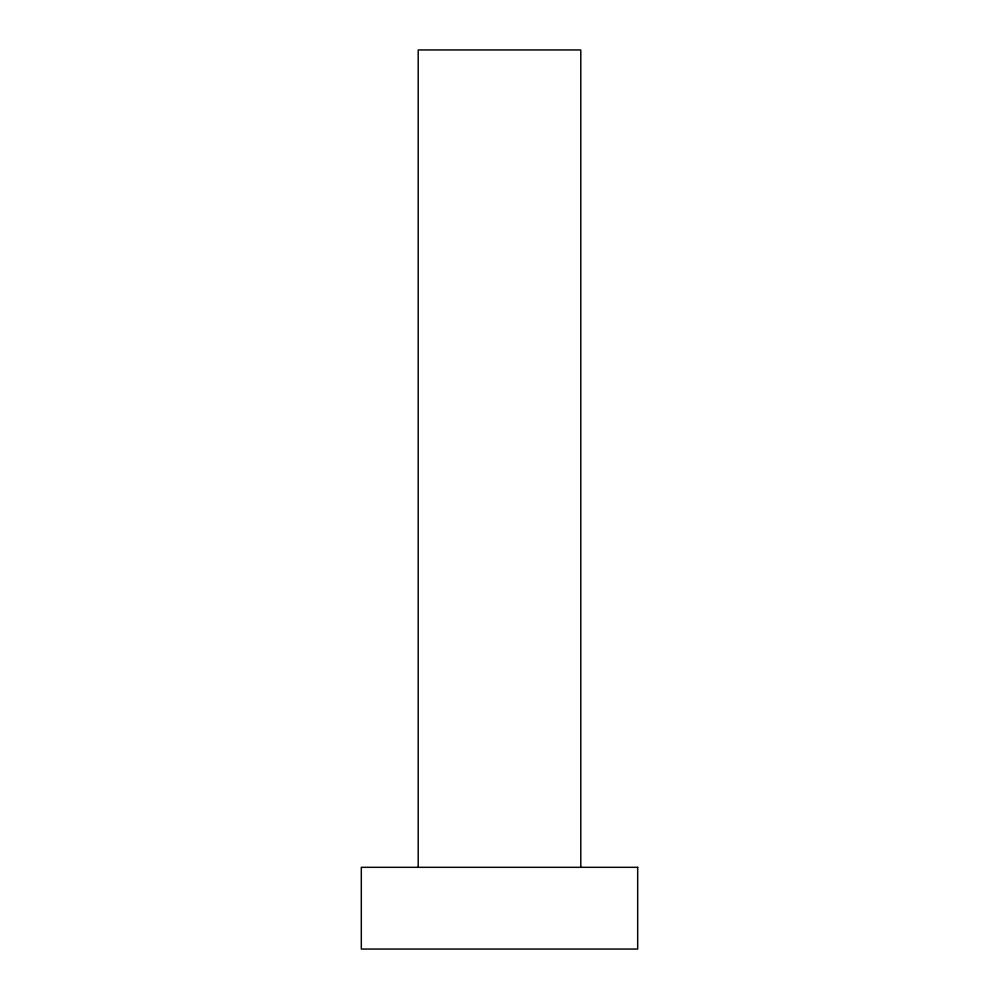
<?xml version="1.0" encoding="UTF-8"?>
<svg xmlns="http://www.w3.org/2000/svg" width="999" height="999" viewBox="0 0 999 999"><rect width="100%" height="100%" fill="white"/><g stroke="black" fill="none" stroke-linecap="round" stroke-linejoin="round"><path stroke-width="1.5" d="M580.794 867.319L580.794 49.95L418.206 49.95L418.206 867.319M637.687 867.319L361.313 867.319L361.313 949.05L637.687 949.05L637.687 867.319"/></g></svg>
